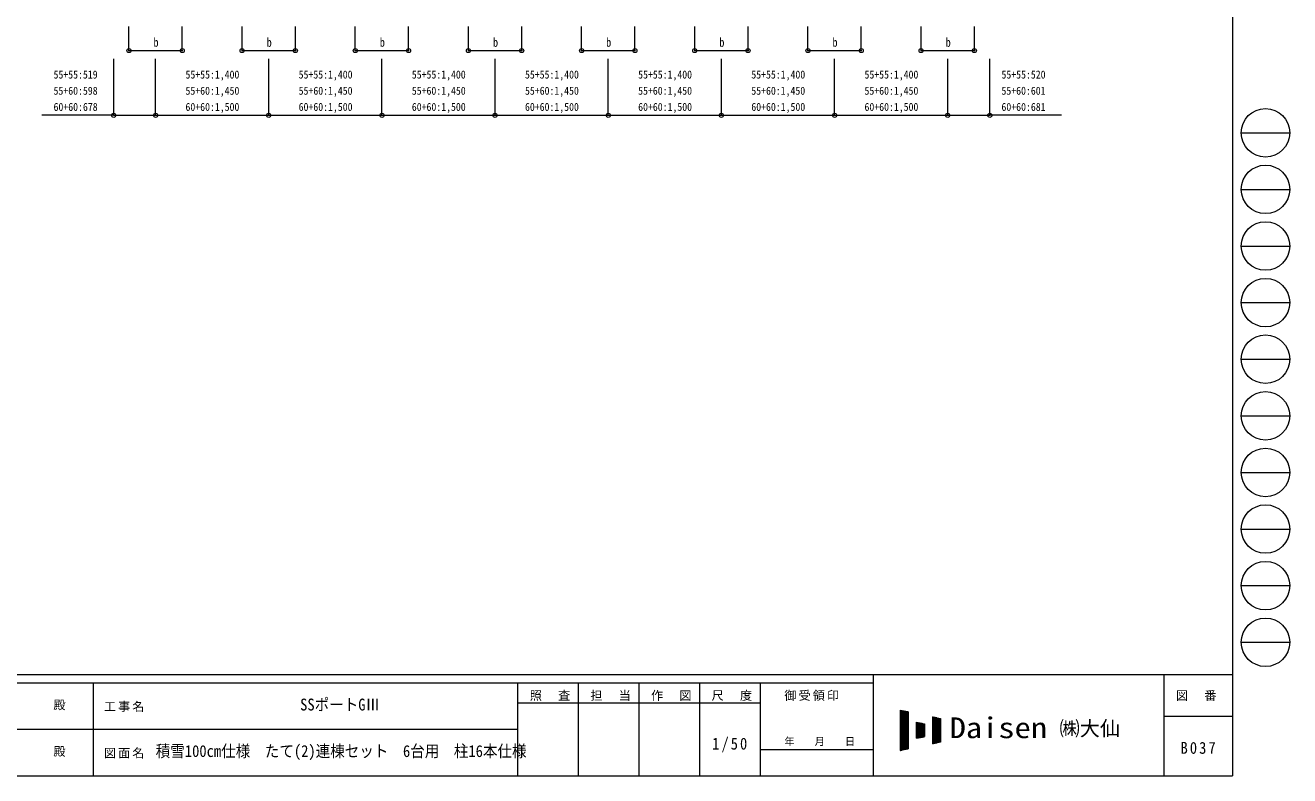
# Model space of a CAD drawing. Units: millimetres, scale not verified. Extents: x -13976 to 14131, y -9754 to 9646.
# Drawn here: x -1511 to 14131, y -9754 to -475 of the extents above; entities that cross this region are included whole.
import ezdxf
from ezdxf.enums import TextEntityAlignment as Align

# ---------------------------------------------------------------- set-up
doc = ezdxf.new("R2010")
doc.units = ezdxf.units.MM
doc.header["$LTSCALE"] = 50
doc.header["$PDMODE"] = 32
doc.header["$PDSIZE"] = 50
doc.layers.add('0-6_手摺', color=5, linetype='Continuous', lineweight=5)
doc.layers.add('F-0_ﾚｲﾔ240', color=7, linetype='Continuous', lineweight=9)
doc.styles.add('ＭＳ ゴシック', font='')
doc.styles.get('ＭＳ ゴシック').set_extended_font_data('MS Gothic')

msp = doc.modelspace()

# ---------------------------------------------------------------- linework, layer by layer
at = {"layer": '0-6_手摺', "color": 6, "lineweight": 9}
for p, q in [((-229.3, -788.43), (-229.3, -488.43)), ((1170.7, -788.43), (1170.7, -488.43)), ((2570.7, -788.43), (2570.7, -488.43)), ((3970.7, -788.43), (3970.7, -488.43)), ((5370.7, -788.43), (5370.7, -488.43)), ((6770.7, -788.43), (6770.7, -488.43)), ((8170.7, -788.43), (8170.7, -488.43)), ((9570.7, -788.43), (9570.7, -488.43)), ((-417.82, -1588.43), (-417.82, -888.43)), ((100.7, -1588.43), (100.7, -888.43)), ((1500.7, -1588.43), (1500.7, -888.43)), ((2900.7, -1588.43), (2900.7, -888.43)), ((4300.7, -1588.43), (4300.7, -888.43)), ((5700.7, -1588.43), (5700.7, -888.43)), ((7100.7, -1588.43), (7100.7, -888.43)), ((8500.7, -1588.43), (8500.7, -888.43)), ((9900.7, -1588.43), (9900.7, -888.43)), ((10421.1, -1588.43), (10421.1, -888.43)), ((-417.82, -1588.43), (-1305.77, -1588.43)), ((-417.82, -1588.43), (100.7, -1588.43)), ((100.7, -1588.43), (1500.7, -1588.43)), ((1500.7, -1588.43), (2900.7, -1588.43)), ((2900.7, -1588.43), (4300.7, -1588.43)), ((4300.7, -1588.43), (5700.7, -1588.43)), ((5700.7, -1588.43), (7100.7, -1588.43)), ((7100.7, -1588.43), (8500.7, -1588.43)), ((8500.7, -1588.43), (9900.7, -1588.43)), ((9900.7, -1588.43), (10421.1, -1588.43)), ((11309.04, -1588.43), (10421.1, -1588.43))]:
    msp.add_line(p, q, dxfattribs=at)
for points in [[(-229.3, -788.43), (430.7, -788.43), (430.7, -488.43)], [(1170.7, -788.43), (1830.7, -788.43), (1830.7, -488.43)], [(2570.7, -788.43), (3230.7, -788.43), (3230.7, -488.43)], [(3970.7, -788.43), (4630.7, -788.43), (4630.7, -488.43)], [(5370.7, -788.43), (6030.7, -788.43), (6030.7, -488.43)], [(6770.7, -788.43), (7430.7, -788.43), (7430.7, -488.43)], [(8170.7, -788.43), (8830.7, -788.43), (8830.7, -488.43)], [(9570.7, -788.43), (10230.7, -788.43), (10230.7, -488.43)]]:
    msp.add_lwpolyline(points, dxfattribs=at)
at = {"layer": '0-6_手摺', "color": 6}
for p in [(-229.3, -788.43), (430.7, -788.43), (1170.7, -788.43), (1830.7, -788.43), (2570.7, -788.43), (3230.7, -788.43), (3970.7, -788.43), (4630.7, -788.43), (5370.7, -788.43), (6030.7, -788.43), (6770.7, -788.43), (7430.7, -788.43), (8170.7, -788.43), (8830.7, -788.43), (9570.7, -788.43), (10230.7, -788.43), (-417.82, -1588.43), (100.7, -1588.43), (1500.7, -1588.43), (2900.7, -1588.43), (4300.7, -1588.43), (5700.7, -1588.43), (7100.7, -1588.43), (8500.7, -1588.43), (9900.7, -1588.43), (10421.1, -1588.43)]:
    msp.add_point(p, dxfattribs=at)
at = {"layer": 'F-0_ﾚｲﾔ240', "color": 5, "lineweight": 5}
for p, q in [((13424.24, 9645.57), (13424.24, -9754.43)), ((-13975.76, -8504.43), (13424.24, -8504.43)), ((8979.65, -8504.43), (8979.65, -9754.43)), ((12574.24, -8504.43), (12574.24, -9754.43)), ((-13975.76, -8604.43), (8979.65, -8604.43)), ((-670.35, -8604.43), (-670.35, -9754.43)), ((4579.65, -8604.43), (4579.65, -9754.43)), ((5329.65, -8604.43), (5329.65, -9754.43)), ((6079.65, -8604.43), (6079.65, -9754.43)), ((6829.64, -8604.43), (6829.64, -9754.43)), ((7579.65, -8604.43), (7579.65, -9754.43)), ((4579.65, -8854.43), (7579.65, -8854.43)), ((12574.24, -9016.93), (13424.24, -9016.93)), ((-5670.35, -9179.43), (4579.65, -9179.43)), ((7579.65, -9429.43), (8979.65, -9429.43)), ((-13975.76, -9754.43), (13424.24, -9754.43))]:
    msp.add_line(p, q, dxfattribs=at)
at = {"layer": 'F-0_ﾚｲﾔ240', "color": 4}
for p, q in [((13531.1, -1804.43), (14131.1, -1804.43)), ((13531.1, -2504.43), (14131.1, -2504.43)), ((13531.1, -3204.43), (14131.1, -3204.43)), ((13531.1, -3904.43), (14131.1, -3904.43)), ((13531.1, -4604.43), (14131.1, -4604.43)), ((13531.1, -5304.43), (14131.1, -5304.43)), ((13531.1, -6004.43), (14131.1, -6004.43)), ((13531.1, -6704.43), (14131.1, -6704.43)), ((13531.1, -7404.43), (14131.1, -7404.43)), ((13531.1, -8104.43), (14131.1, -8104.43))]:
    msp.add_line(p, q, dxfattribs=at)
at = {"layer": 'F-0_ﾚｲﾔ240'}
for p, q in [((9312.92, -8942.09), (9412.92, -8962.93)), ((9312.92, -8942.09), (9312.92, -9442.09)), ((9312.92, -8946.8), (9335.5, -8946.8)), ((9312.92, -8951.8), (9359.5, -8951.8)), ((9312.92, -8956.8), (9383.5, -8956.8)), ((9312.92, -8961.8), (9407.5, -8961.8)), ((9312.92, -8966.8), (9412.92, -8966.8)), ((9312.92, -8971.8), (9412.92, -8971.8)), ((9312.92, -8976.8), (9412.92, -8976.8)), ((9312.92, -8981.8), (9412.92, -8981.8)), ((9312.92, -8986.8), (9412.92, -8986.8)), ((9312.92, -8991.8), (9412.92, -8991.8)), ((9312.92, -8996.8), (9412.92, -8996.8)), ((9312.92, -9001.8), (9412.92, -9001.8)), ((9312.92, -9006.8), (9412.92, -9006.8)), ((9312.92, -9011.8), (9412.92, -9011.8)), ((9312.92, -9016.8), (9412.92, -9016.8)), ((9312.92, -9021.8), (9412.92, -9021.8)), ((9312.92, -9026.8), (9412.92, -9026.8)), ((9312.92, -9031.8), (9412.92, -9031.8)), ((9312.92, -9036.8), (9412.92, -9036.8)), ((9312.92, -9041.8), (9412.92, -9041.8)), ((9312.92, -9046.8), (9412.92, -9046.8)), ((9312.92, -9051.8), (9412.92, -9051.8)), ((9312.92, -9056.8), (9412.92, -9056.8)), ((9312.92, -9061.8), (9412.92, -9061.8)), ((9312.92, -9066.8), (9412.92, -9066.8)), ((9312.92, -9071.8), (9412.92, -9071.8)), ((9315.88, -9441.48), (9315.88, -8942.71)), ((9320.88, -9440.44), (9320.88, -8943.75)), ((9325.88, -9439.39), (9325.88, -8944.79)), ((9330.88, -9438.35), (9330.88, -8945.84)), ((9335.88, -9437.31), (9335.88, -8946.88)), ((9340.88, -9436.27), (9340.88, -8947.92)), ((9345.88, -9435.23), (9345.88, -8948.96)), ((9350.88, -9434.19), (9350.88, -8950)), ((9355.88, -9433.14), (9355.88, -8951.04)), ((9360.88, -9432.1), (9360.88, -8952.09)), ((9365.88, -9431.06), (9365.88, -8953.13)), ((9370.88, -9430.02), (9370.88, -8954.17)), ((9375.88, -9428.98), (9375.88, -8955.21)), ((9380.88, -9427.94), (9380.88, -8956.25)), ((9385.88, -9426.89), (9385.88, -8957.29)), ((9390.88, -9425.85), (9390.88, -8958.34)), ((9395.88, -9424.81), (9395.88, -8959.38)), ((9400.88, -9423.77), (9400.88, -8960.42)), ((9405.88, -9422.73), (9405.88, -8961.46)), ((9410.88, -9421.69), (9410.88, -8962.5)), ((9412.92, -8962.93), (9412.92, -9421.26)), ((9712.92, -9025.43), (9812.92, -9046.26)), ((9712.92, -9025.43), (9712.92, -9358.76)), ((9712.92, -9026.8), (9719.5, -9026.8)), ((9712.92, -9031.8), (9743.5, -9031.8)), ((9712.92, -9036.8), (9767.5, -9036.8)), ((9712.92, -9041.8), (9791.5, -9041.8)), ((9712.92, -9046.8), (9812.92, -9046.8)), ((9712.92, -9051.8), (9812.92, -9051.8)), ((9712.92, -9056.8), (9812.92, -9056.8)), ((9712.92, -9061.8), (9812.92, -9061.8)), ((9712.92, -9066.8), (9812.92, -9066.8)), ((9712.92, -9071.8), (9812.92, -9071.8)), ((9715.88, -9358.14), (9715.88, -9026.04)), ((9720.88, -9357.1), (9720.88, -9027.09)), ((9725.88, -9356.06), (9725.88, -9028.13)), ((9730.88, -9355.02), (9730.88, -9029.17)), ((9735.88, -9353.98), (9735.88, -9030.21)), ((9740.88, -9352.94), (9740.88, -9031.25)), ((9745.88, -9351.89), (9745.88, -9032.29)), ((9750.88, -9350.85), (9750.88, -9033.34)), ((9755.88, -9349.81), (9755.88, -9034.38)), ((9760.88, -9348.77), (9760.88, -9035.42)), ((9765.88, -9347.73), (9765.88, -9036.46)), ((9770.88, -9346.69), (9770.88, -9037.5)), ((9775.88, -9345.64), (9775.88, -9038.54)), ((9780.88, -9344.6), (9780.88, -9039.59)), ((9785.88, -9343.56), (9785.88, -9040.63)), ((9790.88, -9342.52), (9790.88, -9041.67)), ((9795.88, -9341.48), (9795.88, -9042.71)), ((9800.88, -9340.44), (9800.88, -9043.75)), ((9805.88, -9339.39), (9805.88, -9044.79)), ((9810.88, -9338.35), (9810.88, -9045.84)), ((9812.92, -9046.26), (9812.92, -9337.93)), ((9312.92, -9076.8), (9412.92, -9076.8)), ((9312.92, -9081.8), (9412.92, -9081.8)), ((9312.92, -9086.8), (9412.92, -9086.8)), ((9312.92, -9091.8), (9412.92, -9091.8)), ((9312.92, -9096.8), (9412.92, -9096.8)), ((9312.92, -9101.8), (9412.92, -9101.8)), ((9312.92, -9106.8), (9412.92, -9106.8)), ((9312.92, -9111.8), (9412.92, -9111.8)), ((9312.92, -9116.8), (9412.92, -9116.8)), ((9312.92, -9121.8), (9412.92, -9121.8)), ((9312.92, -9126.8), (9412.92, -9126.8)), ((9312.92, -9131.8), (9412.92, -9131.8)), ((9312.92, -9136.8), (9412.92, -9136.8)), ((9312.92, -9141.8), (9412.92, -9141.8)), ((9312.92, -9146.8), (9412.92, -9146.8)), ((9312.92, -9151.8), (9412.92, -9151.8)), ((9312.92, -9156.8), (9412.92, -9156.8)), ((9312.92, -9161.8), (9412.92, -9161.8)), ((9312.92, -9166.8), (9412.92, -9166.8)), ((9312.92, -9171.8), (9412.92, -9171.8)), ((9312.92, -9176.8), (9412.92, -9176.8)), ((9312.92, -9181.8), (9412.92, -9181.8)), ((9312.92, -9186.8), (9412.92, -9186.8)), ((9312.92, -9191.8), (9412.92, -9191.8)), ((9312.92, -9196.8), (9412.92, -9196.8)), ((9312.92, -9201.8), (9412.92, -9201.8)), ((9312.92, -9206.8), (9412.92, -9206.8)), ((9312.92, -9211.8), (9412.92, -9211.8)), ((9312.92, -9216.8), (9412.92, -9216.8)), ((9312.92, -9221.8), (9412.92, -9221.8)), ((9312.92, -9226.8), (9412.92, -9226.8)), ((9512.92, -9092.09), (9612.92, -9112.93)), ((9512.92, -9092.09), (9512.92, -9292.09)), ((9512.92, -9096.8), (9535.5, -9096.8)), ((9512.92, -9101.8), (9559.5, -9101.8)), ((9512.92, -9106.8), (9583.5, -9106.8)), ((9512.92, -9111.8), (9607.5, -9111.8)), ((9512.92, -9116.8), (9612.92, -9116.8)), ((9512.92, -9121.8), (9612.92, -9121.8)), ((9512.92, -9126.8), (9612.92, -9126.8)), ((9512.92, -9131.8), (9612.92, -9131.8)), ((9512.92, -9136.8), (9612.92, -9136.8)), ((9512.92, -9141.8), (9612.92, -9141.8)), ((9512.92, -9146.8), (9612.92, -9146.8)), ((9512.92, -9151.8), (9612.92, -9151.8)), ((9512.92, -9156.8), (9612.92, -9156.8)), ((9512.92, -9161.8), (9612.92, -9161.8)), ((9512.92, -9166.8), (9612.92, -9166.8)), ((9512.92, -9171.8), (9612.92, -9171.8)), ((9512.92, -9176.8), (9612.92, -9176.8)), ((9512.92, -9181.8), (9612.92, -9181.8)), ((9512.92, -9186.8), (9612.92, -9186.8)), ((9512.92, -9191.8), (9612.92, -9191.8)), ((9512.92, -9196.8), (9612.92, -9196.8)), ((9512.92, -9201.8), (9612.92, -9201.8)), ((9512.92, -9206.8), (9612.92, -9206.8)), ((9512.92, -9211.8), (9612.92, -9211.8)), ((9512.92, -9216.8), (9612.92, -9216.8)), ((9512.92, -9221.8), (9612.92, -9221.8)), ((9512.92, -9226.8), (9612.92, -9226.8)), ((9515.88, -9291.48), (9515.88, -9092.71)), ((9520.88, -9290.44), (9520.88, -9093.75)), ((9525.88, -9289.39), (9525.88, -9094.79)), ((9530.88, -9288.35), (9530.88, -9095.84)), ((9535.88, -9287.31), (9535.88, -9096.88)), ((9540.88, -9286.27), (9540.88, -9097.92)), ((9545.88, -9285.23), (9545.88, -9098.96)), ((9550.88, -9284.19), (9550.88, -9100)), ((9555.88, -9283.14), (9555.88, -9101.04)), ((9560.88, -9282.1), (9560.88, -9102.09)), ((9565.88, -9281.06), (9565.88, -9103.13)), ((9570.88, -9280.02), (9570.88, -9104.17)), ((9575.88, -9278.98), (9575.88, -9105.21)), ((9580.88, -9277.94), (9580.88, -9106.25)), ((9585.88, -9276.89), (9585.88, -9107.29)), ((9590.88, -9275.85), (9590.88, -9108.34)), ((9595.88, -9274.81), (9595.88, -9109.38)), ((9600.88, -9273.77), (9600.88, -9110.42)), ((9605.88, -9272.73), (9605.88, -9111.46)), ((9610.88, -9271.69), (9610.88, -9112.5)), ((9612.92, -9112.93), (9612.92, -9271.26)), ((9712.92, -9076.8), (9812.92, -9076.8)), ((9712.92, -9081.8), (9812.92, -9081.8)), ((9712.92, -9086.8), (9812.92, -9086.8)), ((9712.92, -9091.8), (9812.92, -9091.8)), ((9712.92, -9096.8), (9812.92, -9096.8)), ((9712.92, -9101.8), (9812.92, -9101.8)), ((9712.92, -9106.8), (9812.92, -9106.8)), ((9712.92, -9111.8), (9812.92, -9111.8)), ((9712.92, -9116.8), (9812.92, -9116.8)), ((9712.92, -9121.8), (9812.92, -9121.8)), ((9712.92, -9126.8), (9812.92, -9126.8)), ((9712.92, -9131.8), (9812.92, -9131.8)), ((9712.92, -9136.8), (9812.92, -9136.8)), ((9712.92, -9141.8), (9812.92, -9141.8)), ((9712.92, -9146.8), (9812.92, -9146.8)), ((9712.92, -9151.8), (9812.92, -9151.8)), ((9712.92, -9156.8), (9812.92, -9156.8)), ((9712.92, -9161.8), (9812.92, -9161.8)), ((9712.92, -9166.8), (9812.92, -9166.8)), ((9712.92, -9171.8), (9812.92, -9171.8)), ((9712.92, -9176.8), (9812.92, -9176.8)), ((9712.92, -9181.8), (9812.92, -9181.8)), ((9712.92, -9186.8), (9812.92, -9186.8)), ((9712.92, -9191.8), (9812.92, -9191.8)), ((9712.92, -9196.8), (9812.92, -9196.8)), ((9712.92, -9201.8), (9812.92, -9201.8)), ((9712.92, -9206.8), (9812.92, -9206.8)), ((9712.92, -9211.8), (9812.92, -9211.8)), ((9712.92, -9216.8), (9812.92, -9216.8)), ((9712.92, -9221.8), (9812.92, -9221.8)), ((9712.92, -9226.8), (9812.92, -9226.8)), ((9312.92, -9231.8), (9412.92, -9231.8)), ((9312.92, -9236.8), (9412.92, -9236.8)), ((9312.92, -9241.8), (9412.92, -9241.8)), ((9312.92, -9246.8), (9412.92, -9246.8)), ((9312.92, -9251.8), (9412.92, -9251.8)), ((9312.92, -9256.8), (9412.92, -9256.8)), ((9312.92, -9261.8), (9412.92, -9261.8)), ((9312.92, -9266.8), (9412.92, -9266.8)), ((9312.92, -9271.8), (9412.92, -9271.8)), ((9312.92, -9276.8), (9412.92, -9276.8)), ((9312.92, -9281.8), (9412.92, -9281.8)), ((9312.92, -9286.8), (9412.92, -9286.8)), ((9312.92, -9291.8), (9412.92, -9291.8)), ((9312.92, -9296.8), (9412.92, -9296.8)), ((9312.92, -9301.8), (9412.92, -9301.8)), ((9312.92, -9306.8), (9412.92, -9306.8)), ((9312.92, -9311.8), (9412.92, -9311.8)), ((9312.92, -9316.8), (9412.92, -9316.8)), ((9312.92, -9321.8), (9412.92, -9321.8)), ((9312.92, -9326.8), (9412.92, -9326.8)), ((9312.92, -9331.8), (9412.92, -9331.8)), ((9312.92, -9336.8), (9412.92, -9336.8)), ((9312.92, -9341.8), (9412.92, -9341.8)), ((9312.92, -9346.8), (9412.92, -9346.8)), ((9312.92, -9351.8), (9412.92, -9351.8)), ((9312.92, -9356.8), (9412.92, -9356.8)), ((9312.92, -9361.8), (9412.92, -9361.8)), ((9312.92, -9366.8), (9412.92, -9366.8)), ((9312.92, -9371.8), (9412.92, -9371.8)), ((9312.92, -9376.8), (9412.92, -9376.8)), ((9312.92, -9381.8), (9412.92, -9381.8)), ((9512.92, -9231.8), (9612.92, -9231.8)), ((9512.92, -9236.8), (9612.92, -9236.8)), ((9512.92, -9241.8), (9612.92, -9241.8)), ((9512.92, -9246.8), (9612.92, -9246.8)), ((9512.92, -9251.8), (9612.92, -9251.8)), ((9512.92, -9256.8), (9612.92, -9256.8)), ((9512.92, -9261.8), (9612.92, -9261.8)), ((9512.92, -9266.8), (9612.92, -9266.8)), ((9512.92, -9292.09), (9612.92, -9271.26)), ((9512.92, -9271.8), (9610.34, -9271.8)), ((9512.92, -9276.8), (9586.34, -9276.8)), ((9512.92, -9281.8), (9562.34, -9281.8)), ((9512.92, -9286.8), (9538.34, -9286.8)), ((9512.92, -9291.8), (9514.34, -9291.8)), ((9712.92, -9231.8), (9812.92, -9231.8)), ((9712.92, -9236.8), (9812.92, -9236.8)), ((9712.92, -9241.8), (9812.92, -9241.8)), ((9712.92, -9246.8), (9812.92, -9246.8)), ((9712.92, -9251.8), (9812.92, -9251.8)), ((9712.92, -9256.8), (9812.92, -9256.8)), ((9712.92, -9261.8), (9812.92, -9261.8)), ((9712.92, -9266.8), (9812.92, -9266.8)), ((9712.92, -9271.8), (9812.92, -9271.8)), ((9712.92, -9276.8), (9812.92, -9276.8)), ((9712.92, -9281.8), (9812.92, -9281.8)), ((9712.92, -9286.8), (9812.92, -9286.8)), ((9712.92, -9291.8), (9812.92, -9291.8)), ((9712.92, -9296.8), (9812.92, -9296.8)), ((9712.92, -9301.8), (9812.92, -9301.8)), ((9712.92, -9306.8), (9812.92, -9306.8)), ((9712.92, -9311.8), (9812.92, -9311.8)), ((9712.92, -9316.8), (9812.92, -9316.8)), ((9712.92, -9321.8), (9812.92, -9321.8)), ((9712.92, -9326.8), (9812.92, -9326.8)), ((9712.92, -9331.8), (9812.92, -9331.8)), ((9712.92, -9336.8), (9812.92, -9336.8)), ((9812.92, -9337.93), (9712.92, -9358.76)), ((9712.92, -9341.8), (9794.34, -9341.8)), ((9712.92, -9346.8), (9770.34, -9346.8)), ((9712.92, -9351.8), (9746.34, -9351.8)), ((9712.92, -9356.8), (9722.34, -9356.8)), ((9312.92, -9386.8), (9412.92, -9386.8)), ((9312.92, -9391.8), (9412.92, -9391.8)), ((9312.92, -9396.8), (9412.92, -9396.8)), ((9312.92, -9401.8), (9412.92, -9401.8)), ((9312.92, -9406.8), (9412.92, -9406.8)), ((9312.92, -9411.8), (9412.92, -9411.8)), ((9312.92, -9416.8), (9412.92, -9416.8)), ((9412.92, -9421.26), (9312.92, -9442.09)), ((9312.92, -9421.8), (9410.34, -9421.8)), ((9312.92, -9426.8), (9386.34, -9426.8)), ((9312.92, -9431.8), (9362.34, -9431.8)), ((9312.92, -9436.8), (9338.34, -9436.8)), ((9312.92, -9441.8), (9314.34, -9441.8))]:
    msp.add_line(p, q, dxfattribs=at)
at = {"layer": 'F-0_ﾚｲﾔ240', "color": 4}
for centre in [(13831.1, -1804.43), (13831.1, -2504.43), (13831.1, -3204.43), (13831.1, -3904.43), (13831.1, -4604.43), (13831.1, -5304.43), (13831.1, -6004.43), (13831.1, -6704.43), (13831.1, -7404.43), (13831.1, -8104.43)]:
    msp.add_circle(centre, 300, dxfattribs=at)

# ---------------------------------------------------------------- texts
at = {"layer": '0-6_手摺', "color": 7, "style": 'ＭＳ ゴシック'}
for s, height, width, p in [('b', 110, 0.85, (74.45, -773.43)), ('b', 110, 0.85, (1474.45, -773.43)), ('b', 110, 0.85, (2874.45, -773.43)), ('b', 110, 0.85, (4274.45, -773.43)), ('b', 110, 0.85, (5674.45, -773.43)), ('b', 110, 0.85, (7074.45, -773.43)), ('b', 110, 0.85, (8474.45, -773.43)), ('b', 110, 0.85, (9874.45, -773.43)), ('55+55:519', 98.97, 0.9, (-1161.58, -1163.53)), ('55+55:1,400', 98.97, 0.9, (470.7, -1163.53)), ('55+55:1,400', 98.97, 0.9, (1870.7, -1163.53)), ('55+55:1,400', 98.97, 0.9, (3270.7, -1163.53)), ('55+55:1,400', 98.97, 0.9, (4670.7, -1163.53)), ('55+55:1,400', 98.97, 0.9, (6070.7, -1163.53)), ('55+55:1,400', 98.97, 0.9, (7470.7, -1163.53)), ('55+55:1,400', 98.97, 0.9, (8870.7, -1163.53)), ('55+55:520', 98.97, 0.9, (10565.29, -1163.53)), ('55+60:598', 98.97, 0.9, (-1161.58, -1363.53)), ('55+60:1,450', 98.97, 0.9, (470.7, -1363.53)), ('55+60:1,450', 98.97, 0.9, (1870.7, -1363.53)), ('55+60:1,450', 98.97, 0.9, (3270.7, -1363.53)), ('55+60:1,450', 98.97, 0.9, (4670.7, -1363.53)), ('55+60:1,450', 98.97, 0.9, (6070.7, -1363.53)), ('55+60:1,450', 98.97, 0.9, (7470.7, -1363.53)), ('55+60:1,450', 98.97, 0.9, (8870.7, -1363.53)), ('55+60:601', 98.97, 0.9, (10565.29, -1363.53)), ('60+60:678', 98.97, 0.9, (-1161.58, -1563.53)), ('60+60:1,500', 98.97, 0.9, (470.7, -1563.53)), ('60+60:1,500', 98.97, 0.9, (1870.7, -1563.53)), ('60+60:1,500', 98.97, 0.9, (3270.7, -1563.53)), ('60+60:1,500', 98.97, 0.9, (4670.7, -1563.53)), ('60+60:1,500', 98.97, 0.9, (6070.7, -1563.53)), ('60+60:1,500', 98.97, 0.9, (7470.7, -1563.53)), ('60+60:1,500', 98.97, 0.9, (8870.7, -1563.53)), ('60+60:681', 98.97, 0.9, (10565.29, -1563.53))]:
    msp.add_text(s, height=height, dxfattribs=dict(at, width=width)).set_placement(p, align=Align.BOTTOM_LEFT)
at = {"layer": 'F-0_ﾚｲﾔ240', "style": 'ＭＳ ゴシック'}
for s, height, p in [('殿', 110, (-1163.21, -8966.93)), ('㈱大仙\u3000', 183.3, (11283.35, -9317.09)), ('年\u3000\u3000月\u3000\u3000日', 91.64, (7879.65, -9404.43)), ('殿', 110, (-1163.21, -9541.93))]:
    msp.add_text(s, height=height, dxfattribs=at).set_placement(p, align=Align.BOTTOM_LEFT)
for s, height, width, p in [('SSポートGⅢ', 146.6, 0.9, (1888.83, -8991.93)), ('Daisen', 256.6, 1.15, (9924.35, -9367.09)), ('積雪100㎝仕様\u3000たて(2)連棟セット\u30006台用\u3000柱16本仕様', 146.6, 0.9, (102.89, -9566.93))]:
    msp.add_text(s, height=height, dxfattribs=dict(at, width=width)).set_placement(p, align=Align.BOTTOM_LEFT)
at = {"layer": 'F-0_ﾚｲﾔ240', "attachment_point": 7, "style": 'ＭＳ ゴシック'}
for s, insert, char_height in [('\\T1.17;照\u3000査', (4729.65, -8829.43), 110), ('\\T1.17;担\u3000当', (5479.65, -8829.43), 110), ('\\T1.17;作\u3000図', (6229.65, -8829.43), 110), ('\\T1.17;尺\u3000度', (6979.65, -8829.43), 110), ('\\T1.17;御受領印', (7879.65, -8829.43), 110), ('\\T1.17;図\u3000番', (12724.24, -8829.43), 110), ('\\T1.17;工事名', (-538.51, -8966.93), 110), ('\\T1.28;\\W0.9;1/50', (6985.9, -9466.93), 146.6), ('\\T1.28;\\W0.9;B037', (12780.49, -9485.68), 146.6), ('\\T1.17;図面名', (-538.51, -9541.93), 110)]:
    msp.add_mtext(s, dxfattribs=dict(at, insert=insert, char_height=char_height))

doc.saveas('drawing.dxf')
